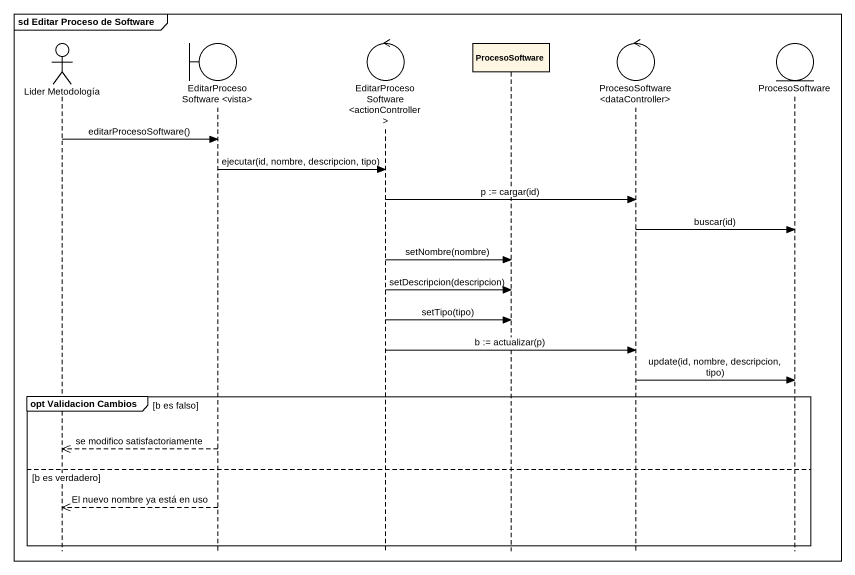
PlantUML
@startuml
mainframe sd Editar Proceso de Software
hide footbox
actor "Lider Metodología" as Lider_Metodología
boundary "EditarProcesoSoftware <vista>" as EditarProcesoSoftware_vista
control "EditarProcesoSoftware <actionController>" as EditarProcesoSoftware
participant ProcesoSoftware
control "ProcesoSoftware <dataController>" as ProcesoSoftware_2
entity "ProcesoSoftware" as ProcesoSoftware_3

Lider_Metodología -> EditarProcesoSoftware_vista : editarProcesoSoftware()
EditarProcesoSoftware_vista -> EditarProcesoSoftware : ejecutar(id, nombre, descripcion, tipo)
EditarProcesoSoftware -> ProcesoSoftware_2 : p := cargar(id)
ProcesoSoftware_2 -> ProcesoSoftware_3 : buscar(id)
EditarProcesoSoftware -> ProcesoSoftware : setNombre(nombre)
EditarProcesoSoftware -> ProcesoSoftware : setDescripcion(descripcion)
EditarProcesoSoftware -> ProcesoSoftware : setTipo(tipo)
EditarProcesoSoftware -> ProcesoSoftware_2 : b := actualizar(p)
ProcesoSoftware_2 -> ProcesoSoftware_3 : update(id, nombre, descripcion, tipo)
group opt Validacion Cambios [b es falso]
  EditarProcesoSoftware_vista -->> Lider_Metodología : se modifico satisfactoriamente
else b es verdadero
  EditarProcesoSoftware_vista -->> Lider_Metodología : El nuevo nombre ya está en uso
end
@enduml
